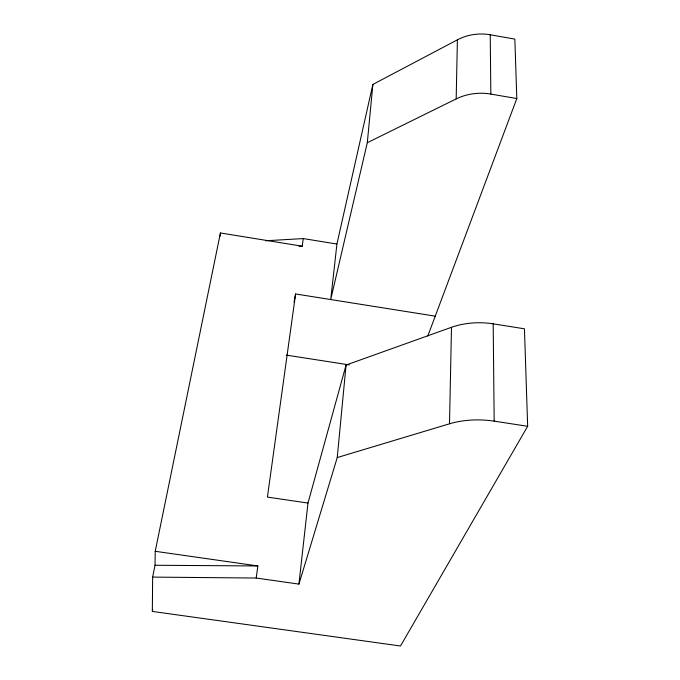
<?xml version="1.0" encoding="UTF-8"?>
<svg xmlns="http://www.w3.org/2000/svg" width="680" height="680" viewBox="0 0 680 680"><rect width="100%" height="100%" fill="white"/><g stroke="black" fill="none" stroke-linecap="round" stroke-linejoin="round"><path stroke-width="1.02" d="M152.635 577.099L256.19 578.042L298.928 584.111L307.981 503.055L346.069 365.05L451.486 327.301A53.117 30.983 0.2 0 1 493.187 323.841L524.442 328.814L527.663 426.284L400.495 646L152.337 611.422L152.635 577.099L155.031 565.267L155.219 551.293L220.43 232.976L302.218 246.211L303.272 238.578L336.923 244.043L372.87 84.422L457.394 39.822A42.228 33.703 -6.1 0 1 490.238 34.765L514.837 39.1L516.808 98.558L427.788 336.048M298.928 584.111L337.238 457.572L449.506 423.793L451.486 327.301M336.923 244.043L330.718 299.548L367.302 142.715L456.178 98.906L457.394 39.822M220.158 236.138L220.43 232.976M337.238 457.572L346.069 365.05M367.302 142.715L372.87 84.422M256.19 578.042L257.865 565.956L155.219 551.293M435.242 316.157L295.596 293.964L267.418 497.097L307.981 503.055M294.049 302.209L295.596 293.964M152.337 611.422L152.745 609.373M265.523 240.779L303.272 238.578M299.055 246.389L302.218 246.211M155.031 565.267L257.865 565.956M449.506 423.793A56.78 28.985 1.3 0 1 494.173 421.149L527.663 426.284M286.314 355.113L349.205 364.888M456.178 98.906A44.455 33.558 -4 0 1 490.841 94.07L516.808 98.558M490.238 34.765L490.841 94.07M493.187 323.841L494.173 421.149"/></g></svg>
